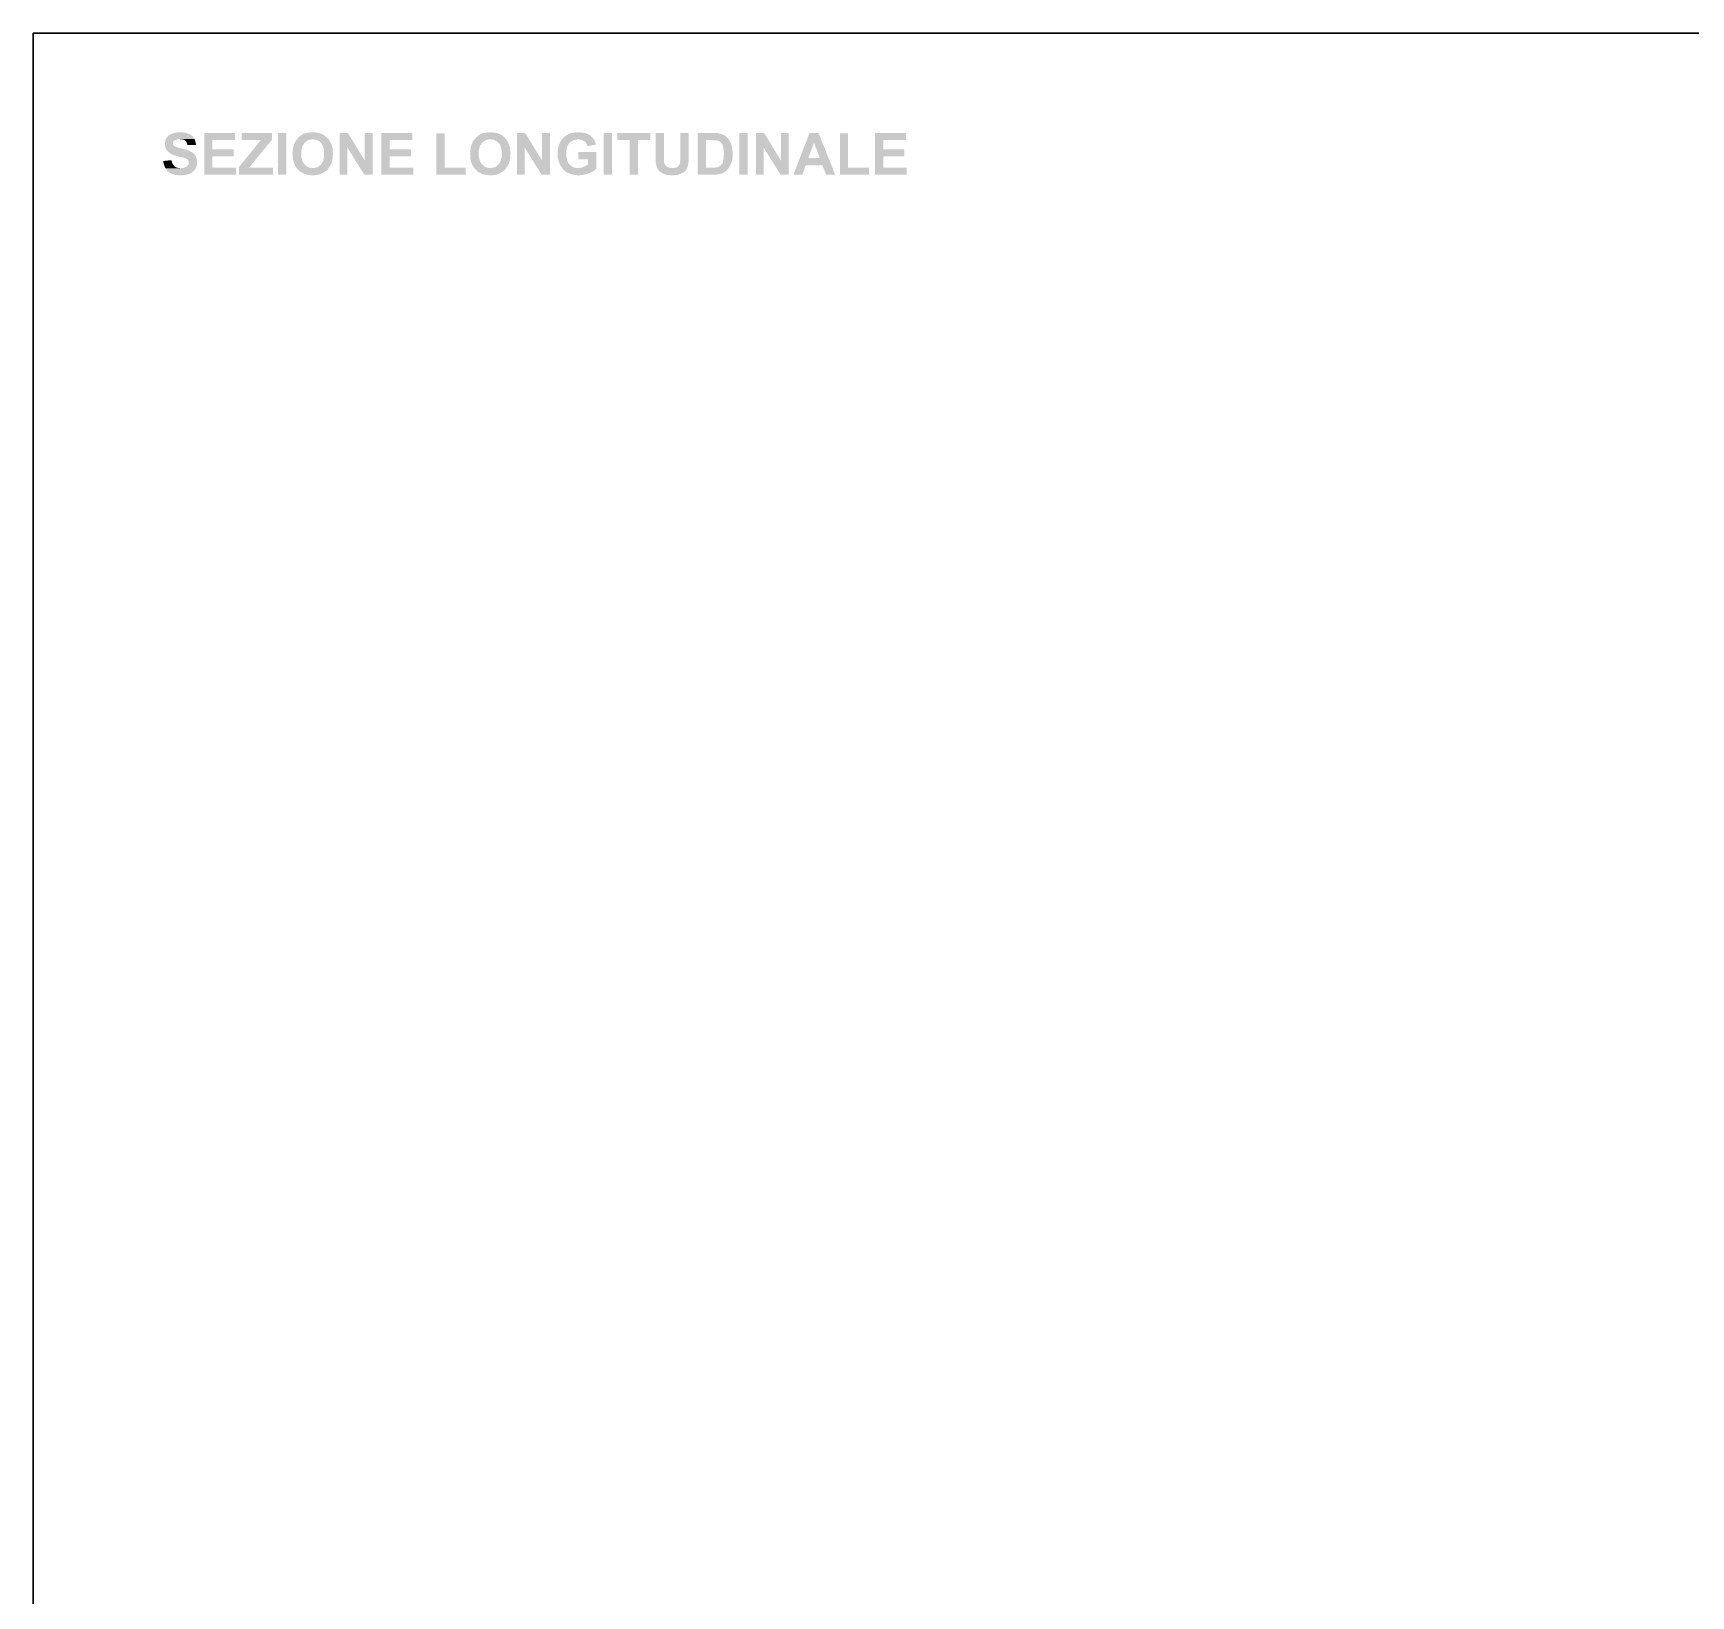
# Model space of a CAD drawing. Header units: millimetres. Extents: x 0.3 to 47.5, y 0.1 to 28.
# Drawn here: x 0.25 to 5.56, y 22.97 to 27.97 of the extents above; entities that cross this region are included whole.
import ezdxf

# ---------------------------------------------------------------- set-up
doc = ezdxf.new("R2010")
doc.units = ezdxf.units.MM
doc.layers.add('PDF _Geometria', color=7, linetype='Continuous')
doc.layers.add('PDF _Riempimenti solidi', color=7, linetype='Continuous')

msp = doc.modelspace()

# ---------------------------------------------------------------- hatches: boundary and pattern name
at = {"layer": 'PDF _Riempimenti solidi', "transparency": 33554559}
for points in [[(0.7217, 27.6507), (0.7125, 27.6507), (0.7092, 27.6499), (0.705, 27.6491), (0.7017, 27.6482), (0.6983, 27.6474), (0.6958, 27.6466), (0.6925, 27.6449), (0.6892, 27.6432), (0.6858, 27.6407), (0.6833, 27.6382), (0.6808, 27.6357), (0.6792, 27.6332), (0.6783, 27.6316), (0.6758, 27.6282), (0.675, 27.6249), (0.6742, 27.6207), (0.6733, 27.6174), (0.6733, 27.6091), (0.6742, 27.6049), (0.675, 27.6016), (0.6767, 27.5982), (0.6783, 27.5957), (0.68, 27.5924), (0.6825, 27.5899), (0.6858, 27.5874), (0.6875, 27.5857), (0.6925, 27.5824), (0.6992, 27.5791), (0.7025, 27.5774), (0.7067, 27.5766), (0.7108, 27.5749), (0.7158, 27.5741), (0.7208, 27.5724), (0.7258, 27.5716), (0.7292, 27.5707), (0.7325, 27.5699), (0.735, 27.5691), (0.7375, 27.5682), (0.7417, 27.5666), (0.745, 27.5649), (0.7467, 27.5624), (0.7475, 27.5616), (0.7492, 27.5582), (0.75, 27.5541), (0.7492, 27.5507), (0.7483, 27.5474), (0.7458, 27.5441), (0.7433, 27.5416), (0.7417, 27.5399), (0.7383, 27.5391), (0.7358, 27.5374), (0.7317, 27.5366), (0.7275, 27.5366), (0.7233, 27.5357), (0.6758, 27.5357), (0.6775, 27.5324), (0.68, 27.5299), (0.6817, 27.5274), (0.6842, 27.5249), (0.6858, 27.5241), (0.6883, 27.5224), (0.6908, 27.5207), (0.6933, 27.5191), (0.6967, 27.5174), (0.7, 27.5166), (0.7033, 27.5157), (0.7067, 27.5149), (0.7108, 27.5141), (0.715, 27.5141), (0.7192, 27.5132), (0.7275, 27.5132), (0.7317, 27.5141), (0.7358, 27.5141), (0.7392, 27.5149), (0.7425, 27.5149), (0.7458, 27.5157), (0.7492, 27.5174), (0.7525, 27.5182), (0.7542, 27.5191), (0.7575, 27.5207), (0.76, 27.5224), (0.7633, 27.5249), (0.7658, 27.5274), (0.7683, 27.5299), (0.77, 27.5332), (0.7708, 27.5341), (0.7725, 27.5366), (0.7742, 27.5399), (0.775, 27.5441), (0.7758, 27.5474), (0.7767, 27.5507), (0.7767, 27.5591), (0.7758, 27.5624), (0.775, 27.5666), (0.7742, 27.5699), (0.7725, 27.5724), (0.7717, 27.5757), (0.77, 27.5774), (0.7683, 27.5799), (0.7658, 27.5824), (0.7625, 27.5849), (0.76, 27.5874), (0.7567, 27.5891), (0.7558, 27.5899), (0.7508, 27.5916), (0.7475, 27.5932), (0.7442, 27.5941), (0.7408, 27.5957), (0.7325, 27.5974), (0.7275, 27.5991), (0.7267, 27.5991), (0.7217, 27.5999), (0.7167, 27.6016), (0.7133, 27.6024), (0.71, 27.6041), (0.7067, 27.6049), (0.7042, 27.6066), (0.7025, 27.6074), (0.7008, 27.6091), (0.6992, 27.6124), (0.6992, 27.6182), (0.7008, 27.6216), (0.7033, 27.6241), (0.7042, 27.6241), (0.7067, 27.6257), (0.71, 27.6274), (0.7133, 27.6282), (0.7175, 27.6282), (0.7217, 27.6291), (0.7683, 27.6291), (0.7667, 27.6324), (0.7642, 27.6349), (0.7625, 27.6374), (0.7592, 27.6399), (0.7567, 27.6424), (0.7542, 27.6441), (0.7517, 27.6449), (0.7483, 27.6466), (0.745, 27.6474), (0.7417, 27.6491), (0.7383, 27.6499), (0.7342, 27.6499), (0.73, 27.6507), (0.7258, 27.6507)], [(0.8983, 27.6491), (0.7992, 27.6491), (0.7992, 27.5157), (0.9008, 27.5157), (0.9008, 27.5382), (0.8258, 27.5382), (0.8258, 27.5741), (0.8933, 27.5741), (0.8933, 27.5966), (0.8258, 27.5966), (0.8258, 27.6266), (0.8983, 27.6266)], [(1.0167, 27.6491), (0.9192, 27.6491), (0.9192, 27.6266), (0.9808, 27.6266), (0.9108, 27.5399), (0.9108, 27.5157), (1.0192, 27.5157), (1.0192, 27.5382), (0.9433, 27.5382), (1.0167, 27.6282)], [(1.1467, 27.6507), (1.1392, 27.6507), (1.135, 27.6499), (1.1317, 27.6499), (1.1275, 27.6491), (1.1242, 27.6482), (1.1208, 27.6474), (1.1175, 27.6457), (1.1158, 27.6449), (1.1125, 27.6432), (1.1092, 27.6407), (1.1067, 27.6391), (1.1033, 27.6366), (1.1008, 27.6341), (1.0983, 27.6307), (1.0958, 27.6282), (1.1483, 27.6282), (1.1517, 27.6274), (1.1558, 27.6274), (1.1592, 27.6266), (1.1625, 27.6249), (1.165, 27.6232), (1.1683, 27.6216), (1.1733, 27.6166), (1.1758, 27.6141), (1.1775, 27.6116), (1.1783, 27.6091), (1.18, 27.6057), (1.1808, 27.6024), (1.1817, 27.5991), (1.1825, 27.5957), (1.1833, 27.5916), (1.1833, 27.5732), (1.1825, 27.5691), (1.1817, 27.5657), (1.1808, 27.5624), (1.18, 27.5591), (1.1783, 27.5557), (1.1767, 27.5532), (1.175, 27.5507), (1.1733, 27.5482), (1.1725, 27.5474), (1.17, 27.5449), (1.1675, 27.5424), (1.1608, 27.5391), (1.1575, 27.5382), (1.1508, 27.5366), (1.1467, 27.5366), (1.1958, 27.5341), (1.1983, 27.5374), (1.2, 27.5399), (1.2017, 27.5424), (1.2033, 27.5457), (1.205, 27.5491), (1.2067, 27.5516), (1.2075, 27.5549), (1.2083, 27.5591), (1.2092, 27.5624), (1.21, 27.5657), (1.2108, 27.5699), (1.2108, 27.5782), (1.2117, 27.5824), (1.2117, 27.5832), (1.2108, 27.5874), (1.2108, 27.5949), (1.21, 27.5991), (1.2092, 27.6024), (1.2083, 27.6066), (1.2075, 27.6099), (1.2058, 27.6132), (1.205, 27.6166), (1.2033, 27.6191), (1.2017, 27.6224), (1.2, 27.6249), (1.1983, 27.6274), (1.1958, 27.6307), (1.1933, 27.6324), (1.1925, 27.6341), (1.19, 27.6357), (1.1875, 27.6382), (1.185, 27.6407), (1.1817, 27.6424), (1.1792, 27.6441), (1.1758, 27.6457), (1.1725, 27.6466), (1.1692, 27.6482), (1.1658, 27.6491), (1.1617, 27.6499), (1.1583, 27.6499), (1.1542, 27.6507), (1.1508, 27.6507)], [(1.2592, 27.6491), (1.2333, 27.6491), (1.2333, 27.5157), (1.2575, 27.5157), (1.2575, 27.6024)], [(1.3383, 27.6491), (1.3133, 27.6491), (1.3133, 27.5599), (1.3117, 27.5157), (1.3383, 27.5157)], [(1.4658, 27.6491), (1.3667, 27.6491), (1.3667, 27.5157), (1.4683, 27.5157), (1.4683, 27.5382), (1.3933, 27.5382), (1.3933, 27.5741), (1.4608, 27.5741), (1.4608, 27.5966), (1.3933, 27.5966), (1.3933, 27.6266), (1.4658, 27.6266)], [(1.715, 27.6507), (1.7075, 27.6507), (1.7033, 27.6499), (1.7, 27.6499), (1.6958, 27.6491), (1.6925, 27.6482), (1.6892, 27.6474), (1.6858, 27.6457), (1.6842, 27.6449), (1.6808, 27.6432), (1.6775, 27.6407), (1.675, 27.6391), (1.6717, 27.6366), (1.6692, 27.6341), (1.6667, 27.6307), (1.6642, 27.6282), (1.7167, 27.6282), (1.72, 27.6274), (1.7242, 27.6274), (1.7275, 27.6266), (1.7308, 27.6249), (1.7333, 27.6232), (1.7367, 27.6216), (1.7417, 27.6166), (1.7442, 27.6141), (1.7458, 27.6116), (1.7467, 27.6091), (1.7483, 27.6057), (1.7492, 27.6024), (1.75, 27.5991), (1.7508, 27.5957), (1.7517, 27.5916), (1.7517, 27.5732), (1.7508, 27.5691), (1.75, 27.5657), (1.7492, 27.5624), (1.7483, 27.5591), (1.7467, 27.5557), (1.745, 27.5532), (1.7433, 27.5507), (1.7417, 27.5482), (1.7408, 27.5474), (1.7383, 27.5449), (1.7358, 27.5424), (1.7292, 27.5391), (1.7258, 27.5382), (1.7225, 27.5374), (1.7192, 27.5366), (1.715, 27.5366), (1.7642, 27.5341), (1.7667, 27.5374), (1.7683, 27.5399), (1.77, 27.5424), (1.7717, 27.5457), (1.7733, 27.5491), (1.775, 27.5516), (1.7758, 27.5549), (1.7767, 27.5591), (1.7775, 27.5624), (1.7783, 27.5657), (1.7792, 27.5699), (1.7792, 27.5782), (1.78, 27.5824), (1.78, 27.5832), (1.7792, 27.5874), (1.7792, 27.5949), (1.7783, 27.5991), (1.7775, 27.6024), (1.7767, 27.6066), (1.7758, 27.6099), (1.7742, 27.6132), (1.7733, 27.6166), (1.7717, 27.6191), (1.77, 27.6224), (1.7683, 27.6249), (1.7667, 27.6274), (1.7642, 27.6307), (1.7617, 27.6324), (1.7608, 27.6341), (1.7583, 27.6357), (1.7558, 27.6382), (1.7533, 27.6407), (1.75, 27.6424), (1.7475, 27.6441), (1.7442, 27.6457), (1.7408, 27.6466), (1.7375, 27.6482), (1.7342, 27.6491), (1.73, 27.6499), (1.7267, 27.6499), (1.7225, 27.6507), (1.7192, 27.6507)], [(1.8267, 27.6491), (1.8008, 27.6491), (1.8008, 27.5157), (1.825, 27.5157), (1.825, 27.6024)], [(1.9058, 27.6491), (1.8808, 27.6491), (1.8808, 27.5599), (1.8792, 27.5157), (1.9058, 27.5157)], [(1.9967, 27.6507), (1.9883, 27.6507), (1.985, 27.6499), (1.9808, 27.6499), (1.9775, 27.6491), (1.9708, 27.6474), (1.9675, 27.6457), (1.965, 27.6441), (1.9617, 27.6424), (1.9583, 27.6407), (1.9558, 27.6391), (1.9525, 27.6366), (1.95, 27.6341), (1.9475, 27.6316), (1.945, 27.6291), (1.9967, 27.6282), (1.9992, 27.6282), (2.0033, 27.6274), (2.01, 27.6257), (2.0133, 27.6241), (2.0158, 27.6224), (2.0167, 27.6216), (2.0192, 27.6199), (2.0217, 27.6166), (2.0233, 27.6141), (2.025, 27.6107), (2.0267, 27.6066), (2.0533, 27.6116), (2.0525, 27.6141), (2.0508, 27.6207), (2.0475, 27.6274), (2.045, 27.6307), (2.0433, 27.6332), (2.0408, 27.6357), (2.0383, 27.6382), (2.035, 27.6407), (2.0325, 27.6424), (2.0292, 27.6441), (2.0267, 27.6457), (2.0233, 27.6466), (2.02, 27.6482), (2.0167, 27.6491), (2.0133, 27.6499), (2.0092, 27.6499), (2.005, 27.6507), (2.0008, 27.6507)], [(2.2275, 27.6491), (2.1217, 27.6491), (2.1217, 27.6266), (2.1608, 27.6266), (2.1608, 27.5157), (2.1875, 27.5157), (2.1875, 27.6266), (2.2275, 27.6266)], [(2.2708, 27.6491), (2.2442, 27.6491), (2.2442, 27.5641), (2.245, 27.5599), (2.245, 27.5524), (2.2458, 27.5499), (2.2467, 27.5466), (2.2467, 27.5441), (2.2475, 27.5424), (2.2483, 27.5391), (2.25, 27.5357), (2.2983, 27.5366), (2.2933, 27.5366), (2.2892, 27.5374), (2.2858, 27.5382), (2.2833, 27.5399), (2.28, 27.5416), (2.2792, 27.5424), (2.2767, 27.5449), (2.275, 27.5474), (2.2733, 27.5507), (2.2717, 27.5541), (2.2717, 27.5624), (2.2708, 27.5666), (2.2708, 27.5766)], [(2.35, 27.6491), (2.3233, 27.6491), (2.3233, 27.5616), (2.3225, 27.5582), (2.3225, 27.5524), (2.3217, 27.5499), (2.32, 27.5466), (2.3183, 27.5441), (2.315, 27.5407), (2.3125, 27.5391), (2.31, 27.5382), (2.3058, 27.5374), (2.3025, 27.5366), (2.2983, 27.5366), (2.25, 27.5357), (2.2517, 27.5324), (2.2542, 27.5291), (2.255, 27.5282), (2.2575, 27.5257), (2.26, 27.5241), (2.2633, 27.5216), (2.27, 27.5182), (2.2725, 27.5166), (2.275, 27.5157), (2.2783, 27.5149), (2.2817, 27.5149), (2.2858, 27.5141), (2.29, 27.5141), (2.2942, 27.5132), (2.3033, 27.5132), (2.3075, 27.5141), (2.3117, 27.5141), (2.3217, 27.5166), (2.3242, 27.5174), (2.325, 27.5182), (2.3317, 27.5216), (2.335, 27.5232), (2.3375, 27.5257), (2.34, 27.5282), (2.3425, 27.5316), (2.3442, 27.5341), (2.3458, 27.5374), (2.3467, 27.5416), (2.3483, 27.5449), (2.3483, 27.5474), (2.3492, 27.5507), (2.3492, 27.5532), (2.35, 27.5566), (2.35, 27.5791)], [(2.4283, 27.6491), (2.3792, 27.6491), (2.3792, 27.5157), (2.44, 27.5157), (2.4442, 27.5166), (2.4475, 27.5174), (2.4508, 27.5174), (2.4533, 27.5182), (2.4575, 27.5199), (2.4642, 27.5232), (2.4675, 27.5249), (2.47, 27.5266), (2.4725, 27.5291), (2.4733, 27.5307), (2.4758, 27.5332), (2.4783, 27.5357), (2.4058, 27.5382), (2.4058, 27.6266), (2.4183, 27.6266), (2.4783, 27.6282), (2.4758, 27.6316), (2.4733, 27.6341), (2.4725, 27.6349), (2.47, 27.6374), (2.4667, 27.6399), (2.4642, 27.6416), (2.4575, 27.6449), (2.4533, 27.6466), (2.4517, 27.6466), (2.4483, 27.6474), (2.445, 27.6482), (2.4375, 27.6482), (2.4333, 27.6491)], [(2.5917, 27.6491), (2.5658, 27.6491), (2.5658, 27.5157), (2.59, 27.5157), (2.59, 27.6024)], [(2.6708, 27.6491), (2.6458, 27.6491), (2.6458, 27.5599), (2.6442, 27.5157), (2.6708, 27.5157)], [(2.7658, 27.6491), (2.7375, 27.6491), (2.6858, 27.5157), (2.7142, 27.5157), (2.725, 27.5457), (2.7783, 27.5457), (2.7333, 27.5682), (2.7517, 27.6174)], [(2.7658, 27.6491), (2.7517, 27.6174), (2.77, 27.5682), (2.7333, 27.5682), (2.7783, 27.5457), (2.79, 27.5157), (2.8192, 27.5157)], [(3.0458, 27.6491), (2.9467, 27.6491), (2.9467, 27.5157), (3.0483, 27.5157), (3.0483, 27.5382), (2.9733, 27.5382), (2.9733, 27.5741), (3.0408, 27.5741), (3.0408, 27.5966), (2.9733, 27.5966), (2.9733, 27.6266), (3.0458, 27.6266)], [(0.7683, 27.6291), (0.7217, 27.6291), (0.7258, 27.6282), (0.7292, 27.6282), (0.7333, 27.6274), (0.7358, 27.6257), (0.7383, 27.6241), (0.74, 27.6232), (0.7417, 27.6207), (0.7433, 27.6174), (0.745, 27.6141), (0.7458, 27.6099), (0.7725, 27.6107), (0.7725, 27.6157), (0.7717, 27.6191), (0.7708, 27.6224), (0.77, 27.6257)], [(1.0958, 27.6282), (1.0933, 27.6249), (1.0917, 27.6224), (1.09, 27.6191), (1.0883, 27.6157), (1.0875, 27.6141), (1.0867, 27.6107), (1.0858, 27.6082), (1.085, 27.6049), (1.0842, 27.6007), (1.0833, 27.5974), (1.0825, 27.5941), (1.0825, 27.5732), (1.0833, 27.5691), (1.0833, 27.5657), (1.0842, 27.5616), (1.085, 27.5582), (1.0858, 27.5549), (1.0875, 27.5516), (1.0883, 27.5482), (1.09, 27.5449), (1.0917, 27.5424), (1.0933, 27.5391), (1.095, 27.5366), (1.0975, 27.5341), (1.1, 27.5316), (1.1008, 27.5307), (1.1033, 27.5282), (1.1058, 27.5257), (1.1083, 27.5241), (1.1117, 27.5224), (1.115, 27.5207), (1.1175, 27.5191), (1.1208, 27.5174), (1.1242, 27.5166), (1.1275, 27.5157), (1.1317, 27.5149), (1.135, 27.5141), (1.1392, 27.5141), (1.1425, 27.5132), (1.1525, 27.5132), (1.1558, 27.5141), (1.16, 27.5141), (1.1633, 27.5149), (1.1675, 27.5157), (1.1708, 27.5174), (1.1742, 27.5182), (1.1767, 27.5199), (1.18, 27.5216), (1.1833, 27.5232), (1.1858, 27.5249), (1.1883, 27.5266), (1.1917, 27.5291), (1.1942, 27.5316), (1.1958, 27.5341), (1.1467, 27.5366), (1.1417, 27.5366), (1.1383, 27.5374), (1.135, 27.5382), (1.1283, 27.5416), (1.1258, 27.5432), (1.1233, 27.5457), (1.12, 27.5482), (1.1183, 27.5507), (1.1167, 27.5532), (1.115, 27.5566), (1.1133, 27.5591), (1.1117, 27.5657), (1.1108, 27.5699), (1.11, 27.5741), (1.11, 27.5916), (1.1108, 27.5957), (1.1117, 27.5991), (1.1133, 27.6057), (1.115, 27.6091), (1.1183, 27.6141), (1.12, 27.6166), (1.1208, 27.6174), (1.1233, 27.6199), (1.1267, 27.6224), (1.1292, 27.6241), (1.1325, 27.6257), (1.1358, 27.6266), (1.1392, 27.6274), (1.1433, 27.6282), (1.1467, 27.6282)], [(1.5692, 27.6474), (1.5425, 27.6474), (1.5425, 27.5157), (1.6358, 27.5157), (1.6358, 27.5382), (1.5692, 27.5382)], [(1.6642, 27.6282), (1.6617, 27.6249), (1.66, 27.6224), (1.6583, 27.6191), (1.6567, 27.6157), (1.6558, 27.6141), (1.655, 27.6107), (1.6542, 27.6082), (1.6533, 27.6049), (1.6525, 27.6007), (1.6517, 27.5974), (1.6508, 27.5941), (1.6508, 27.5732), (1.6517, 27.5691), (1.6517, 27.5657), (1.6525, 27.5616), (1.6533, 27.5582), (1.6542, 27.5549), (1.6558, 27.5516), (1.6567, 27.5482), (1.6583, 27.5449), (1.66, 27.5424), (1.6617, 27.5391), (1.6633, 27.5366), (1.6658, 27.5341), (1.6683, 27.5316), (1.6692, 27.5307), (1.6717, 27.5282), (1.6742, 27.5257), (1.6767, 27.5241), (1.68, 27.5224), (1.6833, 27.5207), (1.6858, 27.5191), (1.6892, 27.5174), (1.6925, 27.5166), (1.6958, 27.5157), (1.7, 27.5149), (1.7033, 27.5141), (1.7075, 27.5141), (1.7108, 27.5132), (1.7208, 27.5132), (1.7242, 27.5141), (1.7283, 27.5141), (1.7317, 27.5149), (1.7358, 27.5157), (1.7392, 27.5174), (1.7425, 27.5182), (1.745, 27.5199), (1.7483, 27.5216), (1.7517, 27.5232), (1.7567, 27.5266), (1.76, 27.5291), (1.7625, 27.5316), (1.7642, 27.5341), (1.715, 27.5366), (1.71, 27.5366), (1.7067, 27.5374), (1.7033, 27.5382), (1.6967, 27.5416), (1.6942, 27.5432), (1.6917, 27.5457), (1.6883, 27.5482), (1.685, 27.5532), (1.6833, 27.5566), (1.6817, 27.5591), (1.6808, 27.5624), (1.68, 27.5657), (1.6792, 27.5699), (1.6783, 27.5741), (1.6783, 27.5916), (1.6792, 27.5957), (1.68, 27.5991), (1.6808, 27.6024), (1.6817, 27.6057), (1.6833, 27.6091), (1.6867, 27.6141), (1.6883, 27.6166), (1.6892, 27.6174), (1.6917, 27.6199), (1.695, 27.6224), (1.6975, 27.6241), (1.7008, 27.6257), (1.7042, 27.6266), (1.7075, 27.6274), (1.7117, 27.6282), (1.715, 27.6282)], [(1.945, 27.6291), (1.9433, 27.6257), (1.9408, 27.6232), (1.9392, 27.6199), (1.9383, 27.6182), (1.9367, 27.6149), (1.9358, 27.6116), (1.9342, 27.6082), (1.9317, 27.5982), (1.9317, 27.5941), (1.9308, 27.5907), (1.9308, 27.5716), (1.9317, 27.5682), (1.9325, 27.5641), (1.9342, 27.5574), (1.9358, 27.5541), (1.9367, 27.5507), (1.9383, 27.5474), (1.9392, 27.5457), (1.9408, 27.5424), (1.9433, 27.5391), (1.945, 27.5366), (1.9967, 27.5366), (1.99, 27.5366), (1.9867, 27.5374), (1.9833, 27.5382), (1.9767, 27.5416), (1.9742, 27.5432), (1.9717, 27.5457), (1.9692, 27.5482), (1.9683, 27.5491), (1.9658, 27.5516), (1.9642, 27.5541), (1.9633, 27.5574), (1.9617, 27.5607), (1.96, 27.5674), (1.9592, 27.5707), (1.9583, 27.5749), (1.9583, 27.5916), (1.9592, 27.5957), (1.96, 27.5991), (1.9617, 27.6057), (1.9633, 27.6091), (1.965, 27.6116), (1.9667, 27.6149), (1.9683, 27.6166), (1.97, 27.6182), (1.9725, 27.6207), (1.9758, 27.6224), (1.9783, 27.6241), (1.9817, 27.6257), (1.985, 27.6266), (1.9892, 27.6274), (1.9925, 27.6282), (1.9967, 27.6282)], [(2.4783, 27.6282), (2.4183, 27.6266), (2.4233, 27.6266), (2.4275, 27.6257), (2.4383, 27.6257), (2.44, 27.6249), (2.4433, 27.6241), (2.45, 27.6207), (2.4525, 27.6191), (2.4525, 27.6182), (2.455, 27.6157), (2.4575, 27.6132), (2.4592, 27.6099), (2.46, 27.6057), (2.4608, 27.6049), (2.4617, 27.6016), (2.4617, 27.5982), (2.4625, 27.5949), (2.4625, 27.5907), (2.4633, 27.5866), (2.4633, 27.5791), (2.4625, 27.5749), (2.4625, 27.5674), (2.4608, 27.5607), (2.46, 27.5582), (2.46, 27.5574), (2.4592, 27.5532), (2.4575, 27.5499), (2.455, 27.5474), (2.4533, 27.5449), (2.4525, 27.5441), (2.4492, 27.5424), (2.4425, 27.5391), (2.4383, 27.5391), (2.435, 27.5382), (2.4058, 27.5382), (2.4783, 27.5357), (2.48, 27.5391), (2.4817, 27.5416), (2.4833, 27.5457), (2.485, 27.5491), (2.4867, 27.5524), (2.4875, 27.5549), (2.49, 27.5649), (2.49, 27.5691), (2.4908, 27.5724), (2.4908, 27.5874), (2.49, 27.5916), (2.49, 27.5957), (2.4892, 27.5991), (2.4892, 27.6032), (2.4883, 27.6066), (2.4875, 27.6091), (2.4867, 27.6124), (2.485, 27.6157), (2.4842, 27.6191), (2.4825, 27.6224), (2.48, 27.6257)], [(2.8608, 27.6474), (2.8342, 27.6474), (2.8342, 27.5157), (2.9275, 27.5157), (2.9275, 27.5382), (2.8608, 27.5382)], [(0.6942, 27.5616), (0.6683, 27.5591), (0.6683, 27.5566), (0.6692, 27.5524), (0.67, 27.5491), (0.6717, 27.5449), (0.6725, 27.5416), (0.6742, 27.5382), (0.6758, 27.5357), (0.7233, 27.5357), (0.7208, 27.5366), (0.7167, 27.5366), (0.7133, 27.5374), (0.71, 27.5391), (0.7067, 27.5399), (0.7017, 27.5449), (0.6983, 27.5499), (0.6967, 27.5532), (0.6958, 27.5574)], [(2.055, 27.5874), (1.9967, 27.5874), (1.9967, 27.5649), (2.0275, 27.5649), (2.0275, 27.5474), (2.0267, 27.5466), (2.0233, 27.5449), (2.02, 27.5432), (2.0167, 27.5416), (2.0133, 27.5399), (2.0108, 27.5391), (2.0075, 27.5374), (2.0033, 27.5374), (2, 27.5366), (1.945, 27.5366), (1.9475, 27.5332), (1.95, 27.5307), (1.9525, 27.5282), (1.9558, 27.5266), (1.9583, 27.5241), (1.9617, 27.5224), (1.9625, 27.5216), (1.9658, 27.5199), (1.9692, 27.5191), (1.9725, 27.5174), (1.9792, 27.5157), (1.9825, 27.5149), (1.9867, 27.5141), (1.99, 27.5141), (1.9942, 27.5132), (2.0017, 27.5132), (2.005, 27.5141), (2.0092, 27.5141), (2.0125, 27.5149), (2.0158, 27.5157), (2.02, 27.5166), (2.0233, 27.5174), (2.0267, 27.5182), (2.0308, 27.5199), (2.0333, 27.5207), (2.0375, 27.5224), (2.0442, 27.5257), (2.0475, 27.5282), (2.05, 27.5299), (2.0525, 27.5324), (2.055, 27.5341)]]:
    msp.add_hatch(color=256, dxfattribs=at).paths.add_polyline_path(points)

# ---------------------------------------------------------------- linework, layer by layer
at = {"layer": 'PDF _Geometria', "lineweight": 25}
for points in [[(0.2517, 27.9682), (0.2517, 14.4324), (47.4858, 14.4324), (47.4858, 27.9682)], [(0.2517, 27.9682), (47.4858, 27.9682), (47.485, 0.1366), (0.2517, 0.1157)]]:
    msp.add_lwpolyline(points, close=True, dxfattribs=at)
at = {"layer": 'PDF _Riempimenti solidi', "lineweight": 25, "transparency": 33554559}
for points in [[(1.0625, 27.5157), (1.0625, 27.6491), (1.0358, 27.5157), (1.0358, 27.6491)], [(1.2592, 27.6491), (1.2575, 27.6024), (1.3133, 27.5599), (1.3117, 27.5157)], [(1.8267, 27.6491), (1.825, 27.6024), (1.8808, 27.5599), (1.8792, 27.5157)], [(2.105, 27.5157), (2.105, 27.6491), (2.0783, 27.5157), (2.0783, 27.6491)], [(2.5392, 27.5157), (2.5392, 27.6491), (2.5125, 27.5157), (2.5125, 27.6491)], [(2.5917, 27.6491), (2.59, 27.6024), (2.6458, 27.5599), (2.6442, 27.5157)]]:
    msp.add_solid(points, dxfattribs=at)

doc.saveas('drawing.dxf')
